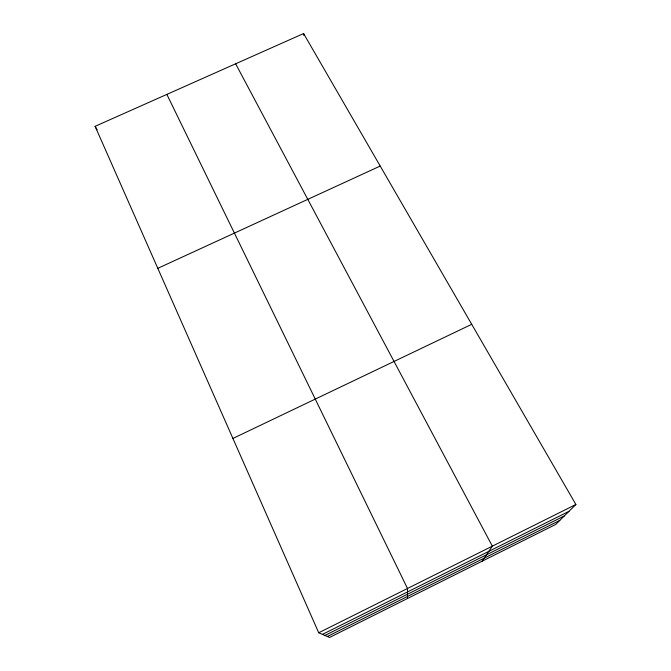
<?xml version="1.0" encoding="UTF-8"?>
<svg xmlns="http://www.w3.org/2000/svg" width="671" height="671" viewBox="0 0 671 671"><rect width="100%" height="100%" fill="white"/><g stroke="black" fill="none" stroke-linecap="round" stroke-linejoin="round"><path stroke-width="1.01" d="M407.482 598.507L407.507 588.484L166.853 94.393M482.088 561.224L492.338 546.16L235.638 63.787M575.894 504.483L555.705 524.437L329.562 637.45L318.725 632.77L95.106 126.324L303.594 33.55L575.894 504.483L318.725 632.77M322.457 634.38L568.949 511.344M324.94 635.454L564.328 515.915M327.356 636.494L559.824 520.361M232.929 438.448L471.721 324.319M157.811 268.325L380.214 166.056M95.106 126.324L97.11 129.813M303.594 33.55L303.921 35.555"/></g></svg>
